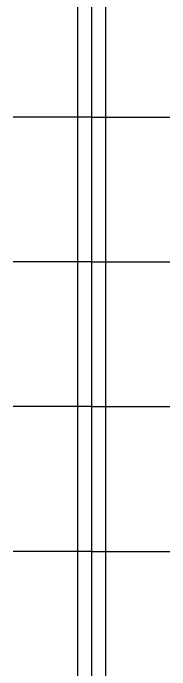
# Model space of a CAD drawing. Header units: metres. Extents: x -15 to 15, y -45.1 to 2.
# Drawn here: x -4.4 to -1.6, y -21.4 to -9.7 of the extents above; entities that cross this region are included whole.
import ezdxf

# ---------------------------------------------------------------- set-up
doc = ezdxf.new("R2010")
doc.units = ezdxf.units.M
for name, color, linetype in [('CELIK_KIRIS_KOLON', 9, 'CONTINUOUS'), ('KABLO_TAVALARI', 6, 'CONTINUOUS'), ('MONTAJ_BORULARI', 2, 'CONTINUOUS')]:
    doc.layers.add(name, color=color, linetype=linetype)

msp = doc.modelspace()

# ---------------------------------------------------------------- linework, layer by layer
at = {"layer": 'CELIK_KIRIS_KOLON'}
for p, q in [((-3, -11.548, 5.835), (-4.4, -11.548, 8.485)), ((-3, -11.548, 5.835), (-1.6, -11.548, 8.485)), ((-3, -14.127, 6.182), (-4.4, -14.127, 8.832)), ((-3, -14.127, 6.182), (-1.6, -14.127, 8.832)), ((-3, -16.707, 6.529), (-4.4, -16.707, 9.179)), ((-3, -16.707, 6.529), (-1.6, -16.707, 9.179)), ((-3, -19.286, 6.876), (-4.4, -19.286, 9.526)), ((-3, -19.286, 6.876), (-1.6, -19.286, 9.526))]:
    msp.add_line(p, q, dxfattribs=at)
at = {"layer": 'KABLO_TAVALARI'}
for p, q in [((-3.25, 1.35, 4.52), (-3.25, -41.2, 9.467)), ((-3, 1.35, 4.52), (-3, -41.2, 9.467)), ((-2.75, 1.35, 4.52), (-2.75, -41.2, 9.467))]:
    msp.add_line(p, q, dxfattribs=at)
at = {"layer": 'MONTAJ_BORULARI'}
for p, q in [((-3, -8.968, 5.488), (-3, -11.548, 5.835)), ((-3, -11.548, 5.835), (-3, -14.127, 6.182)), ((-3, -14.127, 6.182), (-3, -16.707, 6.529)), ((-3, -16.707, 6.529), (-3, -19.286, 6.876)), ((-3, -19.286, 6.876), (-3, -21.866, 7.224))]:
    msp.add_line(p, q, dxfattribs=at)

doc.saveas('drawing.dxf')
